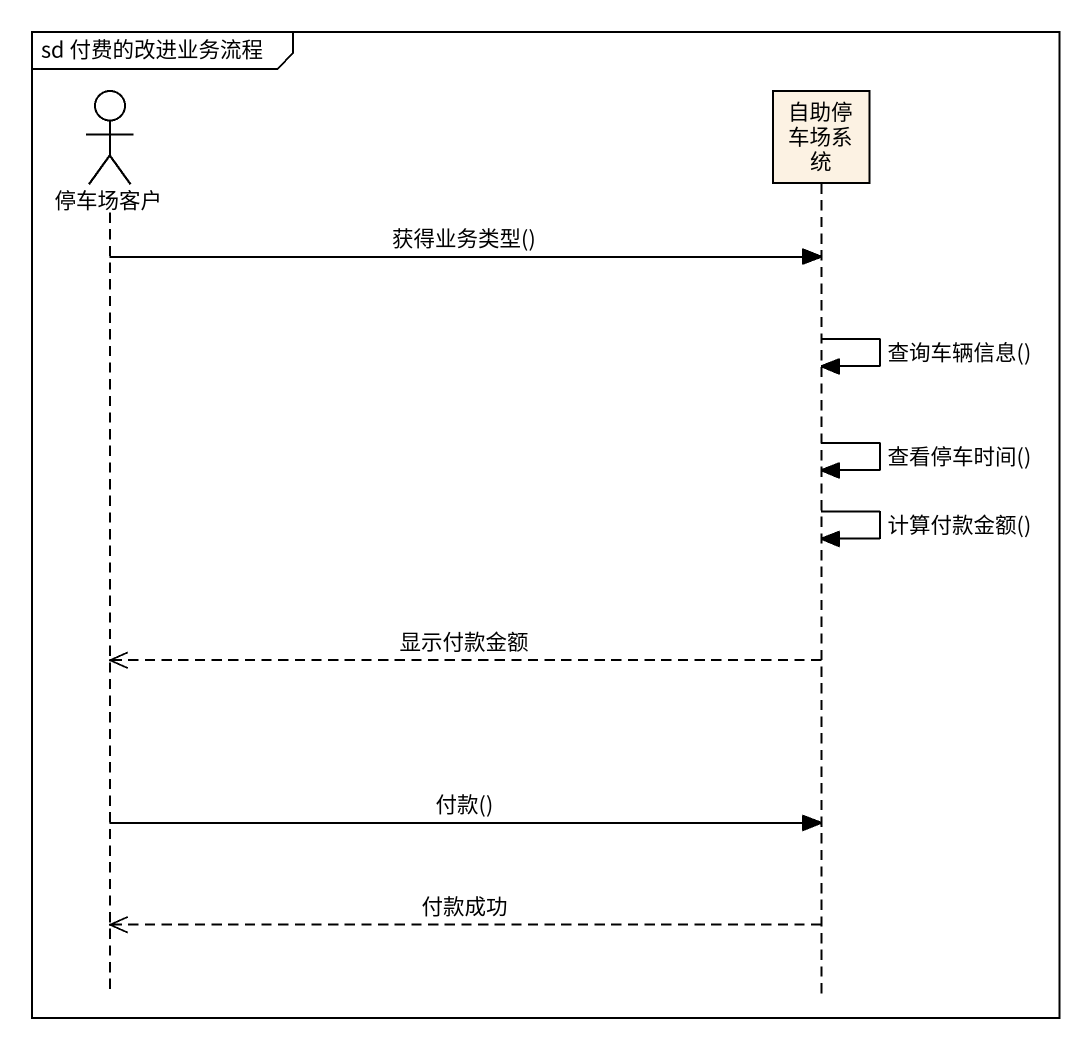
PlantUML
@startuml
mainframe sd 付费的改进业务流程
hide footbox
actor 停车场客户
participant 自助停车场系统

停车场客户 -> 自助停车场系统 : 获得业务类型()
自助停车场系统 -> 自助停车场系统 : 查询车辆信息()
自助停车场系统 -> 自助停车场系统 : 查看停车时间()
自助停车场系统 -> 自助停车场系统 : 计算付款金额()
自助停车场系统 -->> 停车场客户 : 显示付款金额
停车场客户 -> 自助停车场系统 : 付款()
自助停车场系统 -->> 停车场客户 : 付款成功
@enduml
